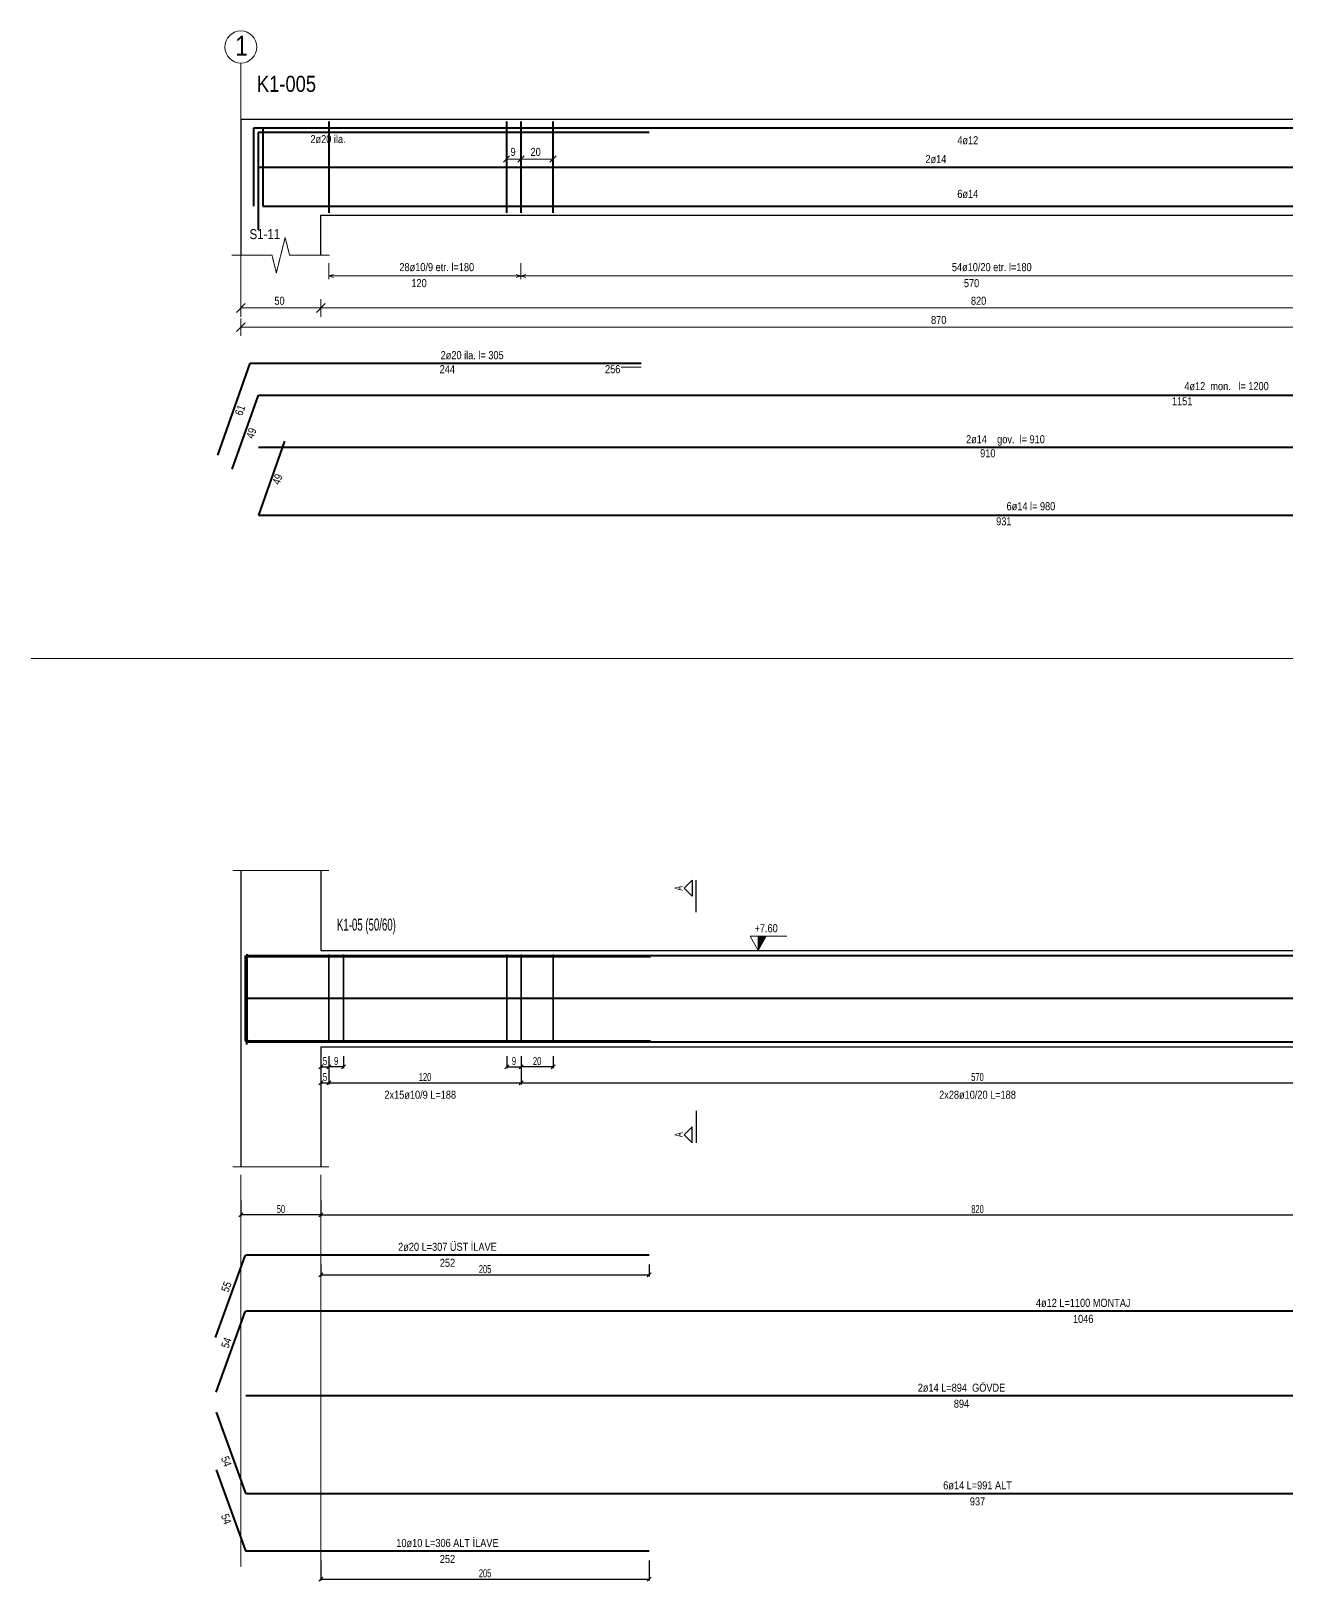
# Model space of a CAD drawing. Header units: millimetres. Extents: x 2759 to 9985, y 761 to 2697.
# Drawn here: x 2759 to 4328, y 761 to 2697 of the extents above; entities that cross this region are included whole.
import ezdxf
from ezdxf.enums import TextEntityAlignment as Align

# ---------------------------------------------------------------- set-up
doc = ezdxf.new("R2010")
doc.units = ezdxf.units.MM
doc.linetypes.add('DASHED', pattern=[0.75, 0.5, -0.25])
for name, color, linetype, lineweight in [('AKS BALONU (BEYKENT)', 7, 'Continuous', 20), ('AKS CIZGISI (BEYKENT)', 252, 'DASHED', 20), ('AKS NO (BEYKENT)', 3, 'Continuous', 20), ('CIZGI (BEYKENT)', 1, 'Continuous', 20), ('DONATI (BEYKENT)', 4, 'Continuous', 40), ('DONATI YAZISI (BEYKENT)', 3, 'Continuous', 20), ('ETRIYE (BEYKENT)', 150, 'Continuous', 35), ('I.DONATI OKU (BEYKENT)', 160, 'Continuous', 20), ('KESIT (BEYKENT)', 151, 'Continuous', 25), ('KESIT GORUNUS (BEYKENT)', 253, 'DASHED', 20), ('KESIT SINIRI (BEYKENT)', 241, 'DASHED', 20), ('KIRIS (BEYKENT)', 2, 'Continuous', 30), ('KIRIS ISMI (BEYKENT)', 40, 'Continuous', 20), ('KOLON (BEYKENT)', 3, 'Continuous', 30), ('KOLON ISMI (BEYKENT)', 91, 'Continuous', 20), ('KOT CIZGI (BEYKENT)', 7, 'Continuous', 20), ('KOT YAZI (BEYKENT)', 7, 'Continuous', 20), ('OLCU (BEYKENT)', 14, 'Continuous', 20), ('OLCU YAZISI (BEYKENT)', 7, 'Continuous', 20)]:
    doc.layers.add(name, color=color, linetype=linetype, lineweight=lineweight)
doc.styles.add('DONATI YAZISI (BEYKENT)', font='')
doc.styles.add('KOT (BEYKENT)', font='')
doc.styles.add('KRSOLC-25', font='Bahnschrift Light Condensed', dxfattribs={"width": 0.75, "height": 10})
doc.styles.add('OLCU (BEYKENT)', font='')
doc.styles.add('YAZI (BEYKENT)', font='')
doc.styles.get('DONATI YAZISI (BEYKENT)').set_extended_font_data('Bahnschrift Light Condensed')
doc.styles.get('KOT (BEYKENT)').set_extended_font_data('Bahnschrift Light Condensed')
doc.styles.get('OLCU (BEYKENT)').set_extended_font_data('Bahnschrift Light Condensed')
doc.styles.get('YAZI (BEYKENT)').set_extended_font_data('Bahnschrift Light Condensed')
doc.dimstyles.new('KRSOLC-25', dxfattribs={"dimtxt": 10, "dimasz": 5, "dimexe": 2, "dimexo": 2, "dimgap": 2, "dimtad": 1, "dimdec": 1, "dimlfac": 0.5, "dimrnd": 0.5, "dimzin": 12, "dimdsep": 46, "dimtxsty": 'KRSOLC-25', "dimblk": 'OBLIQUE', "dimblk1": 'OBLIQUE', "dimblk2": 'OBLIQUE', "dimcen": 0, "dimclrt": 7, "dimadec": 0, "dimazin": 0, "dimtfac": 1, "dimtdec": 4, "dimtix": 1, "dimtmove": 2, "dimatfit": 3, "dimfxl": 1, "dimtzin": 0, "dimarcsym": 0})

# ---------------------------------------------------------------- blocks, each defined once
blk = doc.blocks.new('_Oblique')
at = {"color": 0, "linetype": 'ByBlock', "lineweight": -2}
blk.add_line((-0.5, -0.5), (0.5, 0.5), dxfattribs=at)
blk = doc.blocks.new('*D110')
at = {"layer": 'Defpoints', "color": 0, "transparency": 16777216}
for p in [(3021.3, 1238.4), (3121.3, 1238.4), (3021.3, 1218.4)]:
    blk.add_point(p, dxfattribs=at)
at = {"layer": 'OLCU (BEYKENT)', "color": 0, "lineweight": -2, "transparency": 16777216}
for p, q in [((3021.3, 1236.4), (3021.3, 1216.4)), ((3121.3, 1236.4), (3121.3, 1216.4)), ((3121.3, 1218.4), (3021.3, 1218.4))]:
    blk.add_line(p, q, dxfattribs=at)
at = {"layer": 'OLCU (BEYKENT)', "color": 0, "lineweight": -2, "transparency": 16777216, "xscale": 5, "yscale": 5, "zscale": 5, "rotation": 180}
blk.add_blockref('_Oblique', (3021.3, 1218.4), dxfattribs=at)
at = {"layer": 'OLCU (BEYKENT)', "color": 0, "lineweight": -2, "transparency": 16777216, "xscale": 5, "yscale": 5, "zscale": 5}
blk.add_blockref('_Oblique', (3121.3, 1218.4), dxfattribs=at)
at = {"layer": 'OLCU (BEYKENT)', "color": 7, "transparency": 16777216, "insert": (3071.3, 1225.5), "char_height": 10, "attachment_point": 5, "style": 'KRSOLC-25'}
blk.add_mtext('50', dxfattribs=at)
blk = doc.blocks.new('*D111')
at = {"layer": 'Defpoints', "color": 0, "transparency": 16777216}
for p in [(3121.3, 1238.4), (4761.3, 1238.4), (4761.3, 1218.4)]:
    blk.add_point(p, dxfattribs=at)
at = {"layer": 'OLCU (BEYKENT)', "color": 0, "lineweight": -2, "transparency": 16777216}
for p, q in [((3121.3, 1236.4), (3121.3, 1216.4)), ((4761.3, 1236.4), (4761.3, 1216.4)), ((3121.3, 1218.4), (4761.3, 1218.4))]:
    blk.add_line(p, q, dxfattribs=at)
at = {"layer": 'OLCU (BEYKENT)', "color": 0, "lineweight": -2, "transparency": 16777216, "xscale": 5, "yscale": 5, "zscale": 5, "rotation": 180}
blk.add_blockref('_Oblique', (3121.3, 1218.4), dxfattribs=at)
at = {"layer": 'OLCU (BEYKENT)', "color": 0, "lineweight": -2, "transparency": 16777216, "xscale": 5, "yscale": 5, "zscale": 5}
blk.add_blockref('_Oblique', (4761.3, 1218.4), dxfattribs=at)
at = {"layer": 'OLCU (BEYKENT)', "color": 7, "transparency": 16777216, "insert": (3941.3, 1225.5), "char_height": 10, "attachment_point": 5, "style": 'KRSOLC-25'}
blk.add_mtext('820', dxfattribs=at)
blk = doc.blocks.new('*D100')
at = {"layer": 'Defpoints', "color": 0, "transparency": 16777216}
for p in [(3121.3, 1158.4), (3531.3, 1158.4), (3531.3, 1143.4)]:
    blk.add_point(p, dxfattribs=at)
at = {"layer": 'OLCU (BEYKENT)', "color": 0, "lineweight": -2, "transparency": 16777216}
for p, q in [((3121.3, 1156.4), (3121.3, 1141.4)), ((3121.3, 1143.4), (3531.3, 1143.4)), ((3531.3, 1156.4), (3531.3, 1141.4))]:
    blk.add_line(p, q, dxfattribs=at)
at = {"layer": 'OLCU (BEYKENT)', "color": 0, "lineweight": -2, "transparency": 16777216, "xscale": 5, "yscale": 5, "zscale": 5, "rotation": 180}
blk.add_blockref('_Oblique', (3121.3, 1143.4), dxfattribs=at)
at = {"layer": 'OLCU (BEYKENT)', "color": 0, "lineweight": -2, "transparency": 16777216, "xscale": 5, "yscale": 5, "zscale": 5}
blk.add_blockref('_Oblique', (3531.3, 1143.4), dxfattribs=at)
at = {"layer": 'OLCU (BEYKENT)', "color": 7, "transparency": 16777216, "insert": (3326.3, 1150.5), "char_height": 10, "attachment_point": 5, "style": 'KRSOLC-25'}
blk.add_mtext('205', dxfattribs=at)
blk = doc.blocks.new('*D101')
at = {"layer": 'Defpoints', "color": 0, "transparency": 16777216}
for p in [(3121.3, 788.4), (3531.3, 788.4), (3531.3, 763.4)]:
    blk.add_point(p, dxfattribs=at)
at = {"layer": 'OLCU (BEYKENT)', "color": 0, "lineweight": -2, "transparency": 16777216}
for p, q in [((3121.3, 786.4), (3121.3, 761.4)), ((3531.3, 786.4), (3531.3, 761.4)), ((3121.3, 763.4), (3531.3, 763.4))]:
    blk.add_line(p, q, dxfattribs=at)
at = {"layer": 'OLCU (BEYKENT)', "color": 0, "lineweight": -2, "transparency": 16777216, "xscale": 5, "yscale": 5, "zscale": 5, "rotation": 180}
blk.add_blockref('_Oblique', (3121.3, 763.4), dxfattribs=at)
at = {"layer": 'OLCU (BEYKENT)', "color": 0, "lineweight": -2, "transparency": 16777216, "xscale": 5, "yscale": 5, "zscale": 5}
blk.add_blockref('_Oblique', (3531.3, 763.4), dxfattribs=at)
at = {"layer": 'OLCU (BEYKENT)', "color": 7, "transparency": 16777216, "insert": (3326.3, 770.5), "char_height": 10, "attachment_point": 5, "style": 'KRSOLC-25'}
blk.add_mtext('205', dxfattribs=at)
blk = doc.blocks.new('*D121')
at = {"layer": 'Defpoints', "color": 0, "transparency": 16777216}
for p in [(3121.3, 1418.4), (3131.3, 1418.4), (3131.3, 1403.4)]:
    blk.add_point(p, dxfattribs=at)
at = {"layer": 'OLCU (BEYKENT)', "color": 0, "lineweight": -2, "transparency": 16777216}
for p, q in [((3121.3, 1416.4), (3121.3, 1401.4)), ((3131.3, 1416.4), (3131.3, 1401.4)), ((3121.3, 1403.4), (3131.3, 1403.4))]:
    blk.add_line(p, q, dxfattribs=at)
at = {"layer": 'OLCU (BEYKENT)', "color": 0, "lineweight": -2, "transparency": 16777216, "xscale": 5, "yscale": 5, "zscale": 5, "rotation": 180}
blk.add_blockref('_Oblique', (3121.3, 1403.4), dxfattribs=at)
at = {"layer": 'OLCU (BEYKENT)', "color": 0, "lineweight": -2, "transparency": 16777216, "xscale": 5, "yscale": 5, "zscale": 5}
blk.add_blockref('_Oblique', (3131.3, 1403.4), dxfattribs=at)
at = {"layer": 'OLCU (BEYKENT)', "color": 7, "transparency": 16777216, "insert": (3126.3, 1410.5), "char_height": 10, "attachment_point": 5, "style": 'KRSOLC-25'}
blk.add_mtext('5', dxfattribs=at)
blk = doc.blocks.new('*D122')
at = {"layer": 'Defpoints', "color": 0, "transparency": 16777216}
for p in [(3121.3, 1418.4), (3131.3, 1418.4), (3131.3, 1383.4)]:
    blk.add_point(p, dxfattribs=at)
at = {"layer": 'OLCU (BEYKENT)', "color": 0, "lineweight": -2, "transparency": 16777216}
for p, q in [((3121.3, 1416.4), (3121.3, 1381.4)), ((3131.3, 1416.4), (3131.3, 1381.4)), ((3121.3, 1383.4), (3131.3, 1383.4))]:
    blk.add_line(p, q, dxfattribs=at)
at = {"layer": 'OLCU (BEYKENT)', "color": 0, "lineweight": -2, "transparency": 16777216, "xscale": 5, "yscale": 5, "zscale": 5, "rotation": 180}
blk.add_blockref('_Oblique', (3121.3, 1383.4), dxfattribs=at)
at = {"layer": 'OLCU (BEYKENT)', "color": 0, "lineweight": -2, "transparency": 16777216, "xscale": 5, "yscale": 5, "zscale": 5}
blk.add_blockref('_Oblique', (3131.3, 1383.4), dxfattribs=at)
at = {"layer": 'OLCU (BEYKENT)', "color": 7, "transparency": 16777216, "insert": (3126.3, 1390.5), "char_height": 10, "attachment_point": 5, "style": 'KRSOLC-25'}
blk.add_mtext('5', dxfattribs=at)
blk = doc.blocks.new('*D123')
at = {"layer": 'Defpoints', "color": 0, "transparency": 16777216}
for p in [(3131.3, 1418.4), (3149.3, 1418.4), (3131.3, 1403.4)]:
    blk.add_point(p, dxfattribs=at)
at = {"layer": 'OLCU (BEYKENT)', "color": 0, "lineweight": -2, "transparency": 16777216}
for p, q in [((3131.3, 1416.4), (3131.3, 1401.4)), ((3149.3, 1416.4), (3149.3, 1401.4)), ((3149.3, 1403.4), (3131.3, 1403.4))]:
    blk.add_line(p, q, dxfattribs=at)
at = {"layer": 'OLCU (BEYKENT)', "color": 0, "lineweight": -2, "transparency": 16777216, "xscale": 5, "yscale": 5, "zscale": 5, "rotation": 180}
blk.add_blockref('_Oblique', (3131.3, 1403.4), dxfattribs=at)
at = {"layer": 'OLCU (BEYKENT)', "color": 0, "lineweight": -2, "transparency": 16777216, "xscale": 5, "yscale": 5, "zscale": 5}
blk.add_blockref('_Oblique', (3149.3, 1403.4), dxfattribs=at)
at = {"layer": 'OLCU (BEYKENT)', "color": 7, "transparency": 16777216, "insert": (3140.3, 1410.5), "char_height": 10, "attachment_point": 5, "style": 'KRSOLC-25'}
blk.add_mtext('9', dxfattribs=at)
blk = doc.blocks.new('*D124')
at = {"layer": 'Defpoints', "color": 0, "transparency": 16777216}
for p in [(3353.3, 1418.4), (3371.3, 1418.4), (3371.3, 1403.4)]:
    blk.add_point(p, dxfattribs=at)
at = {"layer": 'OLCU (BEYKENT)', "color": 0, "lineweight": -2, "transparency": 16777216}
for p, q in [((3353.3, 1416.4), (3353.3, 1401.4)), ((3371.3, 1416.4), (3371.3, 1401.4)), ((3353.3, 1403.4), (3371.3, 1403.4))]:
    blk.add_line(p, q, dxfattribs=at)
at = {"layer": 'OLCU (BEYKENT)', "color": 0, "lineweight": -2, "transparency": 16777216, "xscale": 5, "yscale": 5, "zscale": 5, "rotation": 180}
blk.add_blockref('_Oblique', (3353.3, 1403.4), dxfattribs=at)
at = {"layer": 'OLCU (BEYKENT)', "color": 0, "lineweight": -2, "transparency": 16777216, "xscale": 5, "yscale": 5, "zscale": 5}
blk.add_blockref('_Oblique', (3371.3, 1403.4), dxfattribs=at)
at = {"layer": 'OLCU (BEYKENT)', "color": 7, "transparency": 16777216, "insert": (3362.3, 1410.5), "char_height": 10, "attachment_point": 5, "style": 'KRSOLC-25'}
blk.add_mtext('9', dxfattribs=at)
blk = doc.blocks.new('*D125')
at = {"layer": 'Defpoints', "color": 0, "transparency": 16777216}
for p in [(3131.3, 1418.4), (3371.3, 1418.4), (3371.3, 1383.4)]:
    blk.add_point(p, dxfattribs=at)
at = {"layer": 'OLCU (BEYKENT)', "color": 0, "lineweight": -2, "transparency": 16777216}
for p, q in [((3131.3, 1416.4), (3131.3, 1381.4)), ((3371.3, 1416.4), (3371.3, 1381.4)), ((3131.3, 1383.4), (3371.3, 1383.4))]:
    blk.add_line(p, q, dxfattribs=at)
at = {"layer": 'OLCU (BEYKENT)', "color": 0, "lineweight": -2, "transparency": 16777216, "xscale": 5, "yscale": 5, "zscale": 5, "rotation": 180}
blk.add_blockref('_Oblique', (3131.3, 1383.4), dxfattribs=at)
at = {"layer": 'OLCU (BEYKENT)', "color": 0, "lineweight": -2, "transparency": 16777216, "xscale": 5, "yscale": 5, "zscale": 5}
blk.add_blockref('_Oblique', (3371.3, 1383.4), dxfattribs=at)
at = {"layer": 'OLCU (BEYKENT)', "color": 7, "transparency": 16777216, "insert": (3251.3, 1390.5), "char_height": 10, "attachment_point": 5, "style": 'KRSOLC-25'}
blk.add_mtext('120', dxfattribs=at)
blk = doc.blocks.new('*D126')
at = {"layer": 'Defpoints', "color": 0, "transparency": 16777216}
for p in [(3371.3, 1418.4), (3411.3, 1418.4), (3371.3, 1403.4)]:
    blk.add_point(p, dxfattribs=at)
at = {"layer": 'OLCU (BEYKENT)', "color": 0, "lineweight": -2, "transparency": 16777216}
for p, q in [((3371.3, 1416.4), (3371.3, 1401.4)), ((3411.3, 1416.4), (3411.3, 1401.4)), ((3411.3, 1403.4), (3371.3, 1403.4))]:
    blk.add_line(p, q, dxfattribs=at)
at = {"layer": 'OLCU (BEYKENT)', "color": 0, "lineweight": -2, "transparency": 16777216, "xscale": 5, "yscale": 5, "zscale": 5, "rotation": 180}
blk.add_blockref('_Oblique', (3371.3, 1403.4), dxfattribs=at)
at = {"layer": 'OLCU (BEYKENT)', "color": 0, "lineweight": -2, "transparency": 16777216, "xscale": 5, "yscale": 5, "zscale": 5}
blk.add_blockref('_Oblique', (3411.3, 1403.4), dxfattribs=at)
at = {"layer": 'OLCU (BEYKENT)', "color": 7, "transparency": 16777216, "insert": (3391.3, 1410.5), "char_height": 10, "attachment_point": 5, "style": 'KRSOLC-25'}
blk.add_mtext('20', dxfattribs=at)
blk = doc.blocks.new('*D128')
at = {"layer": 'Defpoints', "color": 0, "transparency": 16777216}
for p in [(3371.3, 1418.4), (4511.3, 1418.4), (4511.3, 1383.4)]:
    blk.add_point(p, dxfattribs=at)
at = {"layer": 'OLCU (BEYKENT)', "color": 0, "lineweight": -2, "transparency": 16777216}
for p, q in [((3371.3, 1416.4), (3371.3, 1381.4)), ((4511.3, 1416.4), (4511.3, 1381.4)), ((3371.3, 1383.4), (4511.3, 1383.4))]:
    blk.add_line(p, q, dxfattribs=at)
at = {"layer": 'OLCU (BEYKENT)', "color": 0, "lineweight": -2, "transparency": 16777216, "xscale": 5, "yscale": 5, "zscale": 5, "rotation": 180}
blk.add_blockref('_Oblique', (3371.3, 1383.4), dxfattribs=at)
at = {"layer": 'OLCU (BEYKENT)', "color": 0, "lineweight": -2, "transparency": 16777216, "xscale": 5, "yscale": 5, "zscale": 5}
blk.add_blockref('_Oblique', (4511.3, 1383.4), dxfattribs=at)
at = {"layer": 'OLCU (BEYKENT)', "color": 7, "transparency": 16777216, "insert": (3941.3, 1390.5), "char_height": 10, "attachment_point": 5, "style": 'KRSOLC-25'}
blk.add_mtext('570', dxfattribs=at)

msp = doc.modelspace()

# ---------------------------------------------------------------- linework, layer by layer
at = {"layer": 'AKS BALONU (BEYKENT)'}
msp.add_circle((3021.28, 2677.3), 20, dxfattribs=at)
at = {"layer": 'AKS CIZGISI (BEYKENT)'}
msp.add_line((3021.28, 2657.3), (3021.28, 2357.3), dxfattribs=at)
at = {"layer": 'CIZGI (BEYKENT)'}
msp.add_line((2759.16, 1913.42), (9985.04, 1913.42), dxfattribs=at)
at = {"layer": 'DONATI (BEYKENT)'}
for p, q in [((3037.58, 2478.3), (3037.58, 2576.3)), ((3037.58, 2576.3), (5345.08, 2576.3)), ((3048.58, 2576.3), (3048.58, 2478.3)), ((3131.08, 2584.3), (3131.08, 2470.3)), ((3353.08, 2584.3), (3353.08, 2470.3)), ((3371.08, 2584.3), (3371.08, 2470.3)), ((3411.08, 2584.3), (3411.08, 2470.3)), ((3043.08, 2448.8), (3043.08, 2570.8)), ((3043.08, 2570.8), (3531.08, 2570.8)), ((3043.08, 2527.3), (4861.07, 2527.3)), ((3048.58, 2478.3), (4901.07, 2478.3)), ((2992.41, 2167.28), (3033.08, 2282.3)), ((3033.08, 2282.3), (3521.08, 2282.3)), ((3010.41, 2149.9), (3043.08, 2242.3)), ((3043.08, 2242.3), (5345.08, 2242.3)), ((3075.75, 2184.69), (3043.08, 2092.3)), ((3043.08, 2177.3), (4861.07, 2177.3)), ((3043.08, 2092.3), (4901.07, 2092.3))]:
    msp.add_line(p, q, dxfattribs=at)
for points in [[(3026.78, 1542.43), (3026.78, 1436.43, 0.4142136), (3028.78, 1434.43), (4900.78, 1434.43)], [(3027.78, 1434.43), (3027.78, 1540.43, -0.4142136), (3029.78, 1542.43), (5119.78, 1542.43)], [(3028.69, 1543.85), (3028.69, 1437.85, 0.4142136), (3030.69, 1435.85), (3532.69, 1435.85)], [(3028.69, 1431.02), (3028.69, 1539.02, -0.4142136), (3030.69, 1541.02), (3532.69, 1541.02)], [(2989.66, 1065.07), (3026.8, 1167.12, -0.3152988), (3028.68, 1168.43), (3531.28, 1168.43)], [(2990.34, 996.95), (3026.8, 1097.12, -0.3152988), (3028.68, 1098.43), (5119.28, 1098.43)], [(2990.34, 971.92), (3026.8, 871.75, 0.3152988), (3028.68, 870.43), (4901.28, 870.43)], [(2990.34, 899.92), (3026.8, 799.75, 0.3152988), (3028.68, 798.43), (3531.28, 798.43)]]:
    msp.add_lwpolyline(points, format="xyb", dxfattribs=at)
for points in [[(4815.28, 1488.43), (3027.28, 1488.43)], [(4815.28, 992.43), (3027.28, 992.43)]]:
    msp.add_lwpolyline(points, dxfattribs=at)
at = {"layer": 'ETRIYE (BEYKENT)'}
for points in [[(3131.28, 1433.43), (3131.28, 1543.43)], [(3149.28, 1433.43), (3149.28, 1543.43)], [(3353.28, 1433.43), (3353.28, 1543.43)], [(3371.28, 1433.43), (3371.28, 1543.43)], [(3411.28, 1433.43), (3411.28, 1543.43)]]:
    msp.add_lwpolyline(points, dxfattribs=at)
at = {"layer": 'I.DONATI OKU (BEYKENT)'}
for p, q in [((3131.08, 2407.3), (3131.08, 2387.3)), ((3371.08, 2407.3), (3371.08, 2387.3)), ((3131.08, 2391.3), (3137.08, 2393.3)), ((3131.08, 2391.3), (4751.07, 2391.3)), ((3131.08, 2391.3), (3137.08, 2389.3)), ((3365.08, 2393.3), (3377.08, 2389.3)), ((3365.08, 2389.3), (3377.08, 2393.3)), ((3521.08, 2277.3), (3496.08, 2277.3))]:
    msp.add_line(p, q, dxfattribs=at)
at = {"layer": 'KESIT (BEYKENT)'}
for p, q in [((3574.85, 1626.43), (3584.85, 1636.43)), ((3584.85, 1636.43), (3584.85, 1616.43)), ((3589.85, 1596.43), (3589.85, 1636.43)), ((3584.85, 1616.43), (3574.85, 1626.43)), ((3589.85, 1348.43), (3589.85, 1308.43)), ((3584.85, 1328.43), (3574.85, 1318.43)), ((3574.85, 1318.43), (3584.85, 1308.43)), ((3584.85, 1308.43), (3584.85, 1328.43))]:
    msp.add_line(p, q, dxfattribs=at)
at = {"layer": 'KESIT GORUNUS (BEYKENT)'}
for p, q in [((3021.28, 1268.43), (3021.28, 778.43)), ((3121.28, 1268.43), (3121.28, 778.43))]:
    msp.add_line(p, q, dxfattribs=at)
at = {"layer": 'KESIT SINIRI (BEYKENT)'}
for p, q in [((3071.08, 2417.3), (3076.58, 2439.3)), ((3076.58, 2439.3), (3082.08, 2417.3)), ((3010.08, 2417.3), (3060.08, 2417.3)), ((3060.08, 2417.3), (3065.58, 2395.3)), ((3065.58, 2395.3), (3071.08, 2417.3)), ((3082.08, 2417.3), (3132.08, 2417.3)), ((3011.28, 1648.43), (3131.28, 1648.43)), ((3011.28, 1278.43), (3131.28, 1278.43))]:
    msp.add_line(p, q, dxfattribs=at)
at = {"layer": 'KIRIS (BEYKENT)'}
for p, q in [((3021.08, 2587.3), (3021.08, 2417.3)), ((3021.28, 2587.3), (4761.27, 2587.3)), ((3121.08, 2417.3), (3121.08, 2467.3)), ((3121.08, 2467.3), (4761.07, 2467.3)), ((3121.28, 1548.43), (4761.28, 1548.43)), ((3121.28, 1428.43), (4761.28, 1428.43))]:
    msp.add_line(p, q, dxfattribs=at)
at = {"layer": 'KOLON (BEYKENT)'}
for p, q in [((3021.28, 1648.43), (3021.28, 1278.43)), ((3121.28, 1648.43), (3121.28, 1548.43)), ((3121.28, 1428.43), (3121.28, 1278.43))]:
    msp.add_line(p, q, dxfattribs=at)
at = {"layer": 'KOT CIZGI (BEYKENT)'}
msp.add_lwpolyline([(3703.28, 1566.43), (3657.28, 1566.43), (3667.28, 1548.43), (3677.28, 1566.43), (3667.28, 1566.43), (3667.28, 1548.43)], dxfattribs=at)
msp.add_solid([(3667.28, 1548.43), (3667.28, 1566.43), (3677.28, 1566.43)], dxfattribs=at)
at = {"layer": 'OLCU (BEYKENT)'}
for p, q in [((3349.2, 2533.41), (3356.96, 2541.2)), ((3353.09, 2526.3), (3353.08, 2548.3)), ((3353.08, 2537.3), (3371.08, 2537.3)), ((3367.2, 2533.41), (3374.96, 2541.2)), ((3371.09, 2526.3), (3371.08, 2548.3)), ((3371.08, 2537.3), (3411.08, 2537.3)), ((3407.2, 2533.41), (3414.96, 2541.2)), ((3411.09, 2526.3), (3411.08, 2548.3)), ((3026.78, 2356.8), (3015.78, 2345.8)), ((3021.28, 2362.3), (3021.28, 2340.3)), ((3021.28, 2351.3), (3121.08, 2351.3)), ((3126.58, 2356.8), (3115.58, 2345.8)), ((3121.08, 2362.3), (3121.08, 2340.3)), ((3121.08, 2351.3), (4761.07, 2351.3)), ((3026.78, 2332.8), (3015.78, 2321.8)), ((3021.28, 2338.3), (3021.28, 2316.3)), ((3021.28, 2327.3), (4761.27, 2327.3))]:
    msp.add_line(p, q, dxfattribs=at)

# ---------------------------------------------------------------- texts
at = {"layer": 'AKS NO (BEYKENT)', "style": 'YAZI (BEYKENT)'}
msp.add_text('1', height=25, dxfattribs=at).set_placement((3014.18, 2666.3))
at = {"layer": 'DONATI YAZISI (BEYKENT)', "style": 'YAZI (BEYKENT)'}
for s, p in [('2ø20 ila.', (3108.13, 2557.3)), ('4ø12', (3916.07, 2555.8)), ('2ø14', (3876.27, 2532.3)), ('6ø14', (3916.07, 2488.8)), (' 28ø10/9 etr. l=180', (3216.08, 2397.3)), (' 54ø10/20 etr. l=180', (3906.07, 2397.3)), ('2ø20 ila. l= 305', (3270.8, 2287.3)), ('4ø12  mon.   l= 1200', (4199.58, 2248.61)), ('2ø14    gov.  l= 910', (3926.97, 2182.3)), ('6ø14 l= 980', (3977.58, 2098.61))]:
    msp.add_text(s, height=10, dxfattribs=at).set_placement(p)
at = {"layer": 'DONATI YAZISI (BEYKENT)', "style": 'DONATI YAZISI (BEYKENT)'}
for s, p in [('2x15ø10/9 L=188', (3245.28, 1368.43)), ('2x28ø10/20 L=188', (3941.28, 1368.43)), ('2ø20 L=307 ÜST İLAVE', (3279.28, 1178.43)), ('252', (3279.28, 1158.43)), ('4ø12 L=1100 MONTAJ', (4073.28, 1108.43)), ('1046', (4073.28, 1088.43)), ('2ø14 L=894  GÖVDE', (3921.28, 1002.43)), ('894', (3921.28, 982.43)), ('6ø14 L=991 ALT', (3941.28, 880.43)), ('937', (3941.28, 860.43)), ('10ø10 L=306 ALT İLAVE', (3279.28, 808.43)), ('252', (3279.28, 788.43))]:
    msp.add_text(s, height=10, dxfattribs=at).set_placement(p, align=Align.MIDDLE_CENTER)
for s, rotation, p in [('55', 70, (3003.11, 1128.52)), ('54', 70, (3003.11, 1058.52)), ('54', 290, (3003.11, 910.35)), ('54', 290, (3003.11, 838.35))]:
    msp.add_text(s, height=10, rotation=rotation, dxfattribs=at).set_placement(p, align=Align.MIDDLE_CENTER)
at = {"layer": 'KESIT (BEYKENT)', "style": 'YAZI (BEYKENT)', "width": 0.7}
for p in [(3567.85, 1626.43), (3567.85, 1318.43)]:
    msp.add_text('A', height=10, rotation=90, dxfattribs=at).set_placement(p, align=Align.MIDDLE_CENTER)
at = {"layer": 'KIRIS ISMI (BEYKENT)', "style": 'YAZI (BEYKENT)'}
msp.add_text('K1-005', height=20, dxfattribs=at).set_placement((3041.28, 2621.3))
at = {"layer": 'KIRIS ISMI (BEYKENT)', "style": 'YAZI (BEYKENT)', "width": 0.7}
msp.add_text('K1-05 (50/60)', height=15, dxfattribs=at).set_placement((3141.28, 1573.43))
at = {"layer": 'KOLON ISMI (BEYKENT)', "style": 'YAZI (BEYKENT)'}
msp.add_text('S1-11', height=12.5, dxfattribs=at).set_placement((3032.08, 2437.3))
at = {"layer": 'KOT YAZI (BEYKENT)', "style": 'KOT (BEYKENT)'}
msp.add_text('+7.60', height=10, dxfattribs=at).set_placement((3677.28, 1576.43), align=Align.MIDDLE_CENTER)
at = {"layer": 'OLCU YAZISI (BEYKENT)', "style": 'OLCU (BEYKENT)'}
for s, p in [('9', (3358.08, 2541.3)), ('20', (3383.08, 2541.3)), (' 120', (3231.08, 2377.3)), (' 570', (3921.08, 2377.3)), ('50', (3063.18, 2355.3)), ('820', (3933.07, 2355.3)), ('870', (3883.28, 2331.3)), ('244', (3269.58, 2269.8)), ('256', (3476.08, 2269.8)), ('1151', (4184.08, 2229.8)), ('910', (3944.58, 2164.8)), ('931', (3964.57, 2079.8))]:
    msp.add_text(s, height=10, dxfattribs=at).set_placement(p)
for s, rotation, p in [('61', 70.52884, (3022.87, 2215.91)), ('49', 70.52884, (3036.87, 2187.22)), ('49', 70, (3069.53, 2129.62))]:
    msp.add_text(s, height=10, rotation=rotation, dxfattribs=at).set_placement(p)

# ---------------------------------------------------------------- dimensions: what is measured, and where the dimension line sits
at = {"layer": 'OLCU (BEYKENT)'}
for base, p1, p2, picture, middle in [((3131.28, 1403.43), (3121.28, 1418.43), (3131.28, 1418.43), '*D121', (3126.28, 1410.48)), ((3131.28, 1383.43), (3121.28, 1418.43), (3131.28, 1418.43), '*D122', (3126.28, 1390.48)), ((3131.28, 1403.43), (3149.28, 1418.43), (3131.28, 1418.43), '*D123', (3140.28, 1410.48)), ((3371.28, 1383.43), (3131.28, 1418.43), (3371.28, 1418.43), '*D125', (3251.28, 1390.54)), ((3371.28, 1403.43), (3353.28, 1418.43), (3371.28, 1418.43), '*D124', (3362.28, 1410.48)), ((3371.28, 1403.43), (3411.28, 1418.43), (3371.28, 1418.43), '*D126', (3391.28, 1410.54)), ((4511.28, 1383.43), (3371.28, 1418.43), (4511.28, 1418.43), '*D128', (3941.28, 1390.54)), ((3021.28, 1218.43), (3121.28, 1238.43), (3021.28, 1238.43), '*D110', (3071.28, 1225.54)), ((4761.28, 1218.43), (3121.28, 1238.43), (4761.28, 1238.43), '*D111', (3941.28, 1225.54)), ((3531.28, 1143.43), (3121.28, 1158.43), (3531.28, 1158.43), '*D100', (3326.28, 1150.54)), ((3531.28, 763.43), (3121.28, 788.43), (3531.28, 788.43), '*D101', (3326.28, 770.54))]:
    dim = msp.add_linear_dim(base=base, p1=p1, p2=p2, dimstyle='KRSOLC-25', dxfattribs=at)
    dim.commit()
    dim.dimension.update_dxf_attribs({"geometry": picture, "text_midpoint": middle})

doc.saveas('drawing.dxf')
